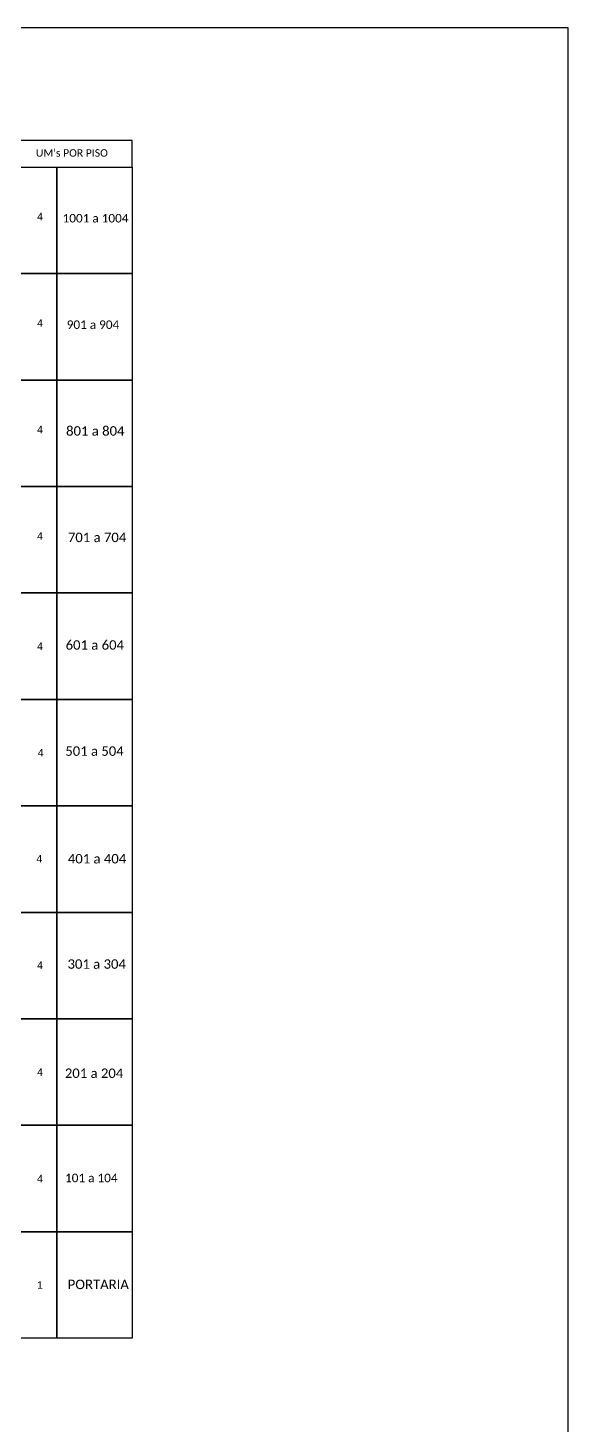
# Model space of a CAD drawing. Header units: metres. Extents: x -450 to 391, y -282 to 313.
# Drawn here: x 275.9 to 390.6, y 15.5 to 312.5 of the extents above; entities that cross this region are included whole.
import ezdxf
from ezdxf.enums import TextEntityAlignment as Align

# ---------------------------------------------------------------- set-up
doc = ezdxf.new("R2010")
doc.units = ezdxf.units.M
doc.styles.add('ARIAL', font='arial.ttf')
doc.styles.add('WMF-Calibri0', font='calibri.ttf')

msp = doc.modelspace()

# ---------------------------------------------------------------- linework, layer by layer
at = {"color": 7}
msp.add_lwpolyline([(-450.36, -281.47), (390.64, -281.47), (390.64, 312.53), (-450.36, 312.53)], close=True, dxfattribs=at)
msp.add_lwpolyline([(274.04, 282.94), (298.04, 282.94), (298.04, 288.62), (274.04, 288.62)])
for points in [[(274.04, 282.94), (282.04, 282.94), (282.04, 260.31), (274.04, 260.31)], [(282.04, 282.94), (298.04, 282.94), (298.04, 260.31), (282.04, 260.31)], [(274.04, 260.31), (282.04, 260.31), (282.04, 237.67), (274.04, 237.67)], [(282.04, 260.31), (298.04, 260.31), (298.04, 237.67), (282.04, 237.67)], [(274.04, 237.67), (282.04, 237.67), (282.04, 215.04), (274.04, 215.04)], [(282.04, 237.67), (298.04, 237.67), (298.04, 215.04), (282.04, 215.04)], [(274.04, 215.04), (282.04, 215.04), (282.04, 192.41), (274.04, 192.41)], [(282.04, 215.04), (298.04, 215.04), (298.04, 192.41), (282.04, 192.41)], [(274.04, 192.41), (282.04, 192.41), (282.04, 169.78), (274.04, 169.78)], [(282.04, 192.41), (298.04, 192.41), (298.04, 169.78), (282.04, 169.78)], [(274.04, 169.78), (282.04, 169.78), (282.04, 147.14), (274.04, 147.14)], [(282.04, 169.78), (298.04, 169.78), (298.04, 147.14), (282.04, 147.14)], [(274.04, 147.14), (282.04, 147.14), (282.04, 124.51), (274.04, 124.51)], [(282.04, 147.14), (298.04, 147.14), (298.04, 124.51), (282.04, 124.51)], [(274.04, 124.51), (282.04, 124.51), (282.04, 101.88), (274.04, 101.88)], [(282.04, 124.51), (298.04, 124.51), (298.04, 101.88), (282.04, 101.88)], [(274.04, 101.88), (282.04, 101.88), (282.04, 79.25), (274.04, 79.25)], [(282.04, 101.88), (298.04, 101.88), (298.04, 79.25), (282.04, 79.25)], [(274.04, 79.25), (282.04, 79.25), (282.04, 56.61), (274.04, 56.61)], [(282.04, 79.25), (298.04, 79.25), (298.04, 56.61), (282.04, 56.61)], [(274.04, 56.61), (282.04, 56.61), (282.04, 33.98), (274.04, 33.98)], [(282.04, 56.61), (298.04, 56.61), (298.04, 33.98), (282.04, 33.98)]]:
    msp.add_lwpolyline(points, close=True)

# ---------------------------------------------------------------- texts
at = {"color": 0, "style": 'WMF-Calibri0'}
msp.add_text("UM's POR PISO", height=1.5898, dxfattribs=at).set_placement((277.57, 285.16))
at = {"style": 'WMF-Calibri0'}
for s, height, p in [('1001 a 1004', 1.8035, (283.24, 271.18)), ('901 a 904', 1.804, (284.12, 248.55)), ('801 a 804', 2.004, (283.99, 225.86)), ('701 a 704', 2.004, (284.37, 203.23)), ('601 a 604', 2.004, (283.89, 180.36)), ('501 a 504', 2.004, (283.82, 157.8)), ('401 a 404', 2.004, (284.36, 134.92)), ('301 a 304', 2.004, (284.29, 112.53)), ('201 a 204', 2.004, (283.73, 89.32)), ('101 a 104', 1.804, (283.76, 67.16)), ('PORTARIA', 2.004, (284.33, 44.43))]:
    msp.add_text(s, height=height, dxfattribs=at).set_placement(p)
at = {"style": 'ARIAL', "flags": 12}
for tag, text, p in [('4', 'XX', (278.45, 272.44)), ('4', 'XX', (278.45, 249.81)), ('4', 'XX', (278.45, 227.17)), ('4', 'XX', (278.45, 204.54)), ('4', 'XX', (278.45, 181.1)), ('4', 'XX', (278.58, 158.45)), ('4', 'XX', (278.3, 135.93)), ('4', 'XX', (278.45, 113.29)), ('4', 'XX', (278.45, 90.56)), ('4', '3', (278.45, 67.93)), ('1', 'XX', (278.45, 45.3))]:
    msp.add_attdef(tag, text=text, height=1.59, dxfattribs=at).set_placement(p, align=Align.MIDDLE_CENTER)

doc.saveas('drawing.dxf')
